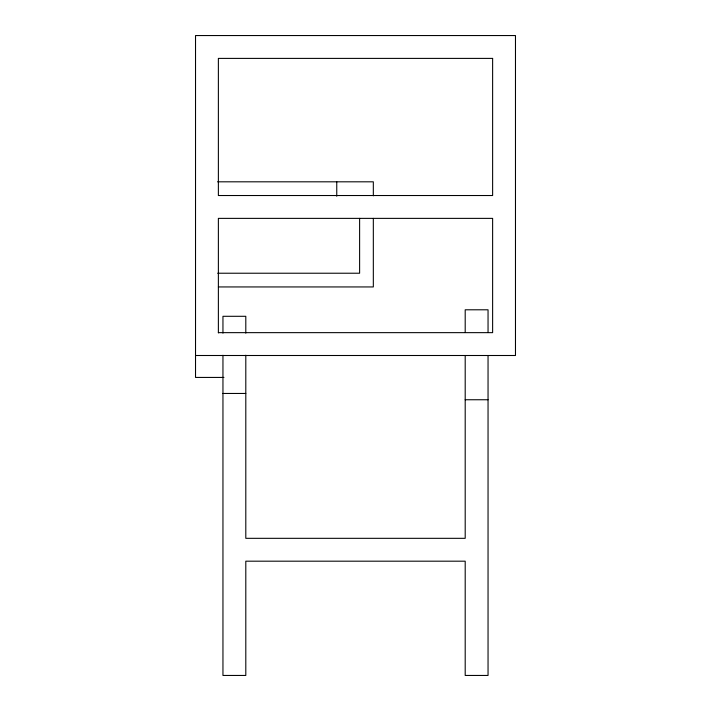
<?xml version="1.0" encoding="UTF-8"?>
<svg xmlns="http://www.w3.org/2000/svg" width="711" height="711" viewBox="0 0 711 711"><rect width="100%" height="100%" fill="white"/><g stroke="black" fill="none" stroke-linecap="round" stroke-linejoin="round"><path stroke-width="1.07" d="M217.593 181.812L373.328 181.812L373.328 195.792M217.699 273.228L359.615 273.228L359.615 218.375M218.375 286.942L373.328 286.942L373.328 218.375M218.375 332.65L492.625 332.65L492.625 218.375L218.375 218.375L218.375 332.881M195.525 355.5L515.475 355.5L515.475 35.55L195.525 35.55L195.525 377.434L223.947 377.434M222.952 393.459L245.802 393.459M465.198 399.751L488.048 399.751M488.048 332.001L488.048 309.792L465.198 309.792L465.198 332.001M488.048 355.5L488.048 675.45L465.198 675.45L465.198 561.183L245.802 561.183L245.802 675.45L222.952 675.45L222.952 355.269M465.198 355.5L465.198 538.325L245.802 538.325L245.802 355.216M336.756 181.812L336.756 196.218M245.802 332.153L245.802 316.297L222.952 316.297L222.952 332.153M245.802 332.65L245.802 333.13M222.952 332.65L222.952 333.13M492.625 58.4L218.375 58.4L218.375 195.525L492.625 195.525L492.625 58.4"/></g></svg>
